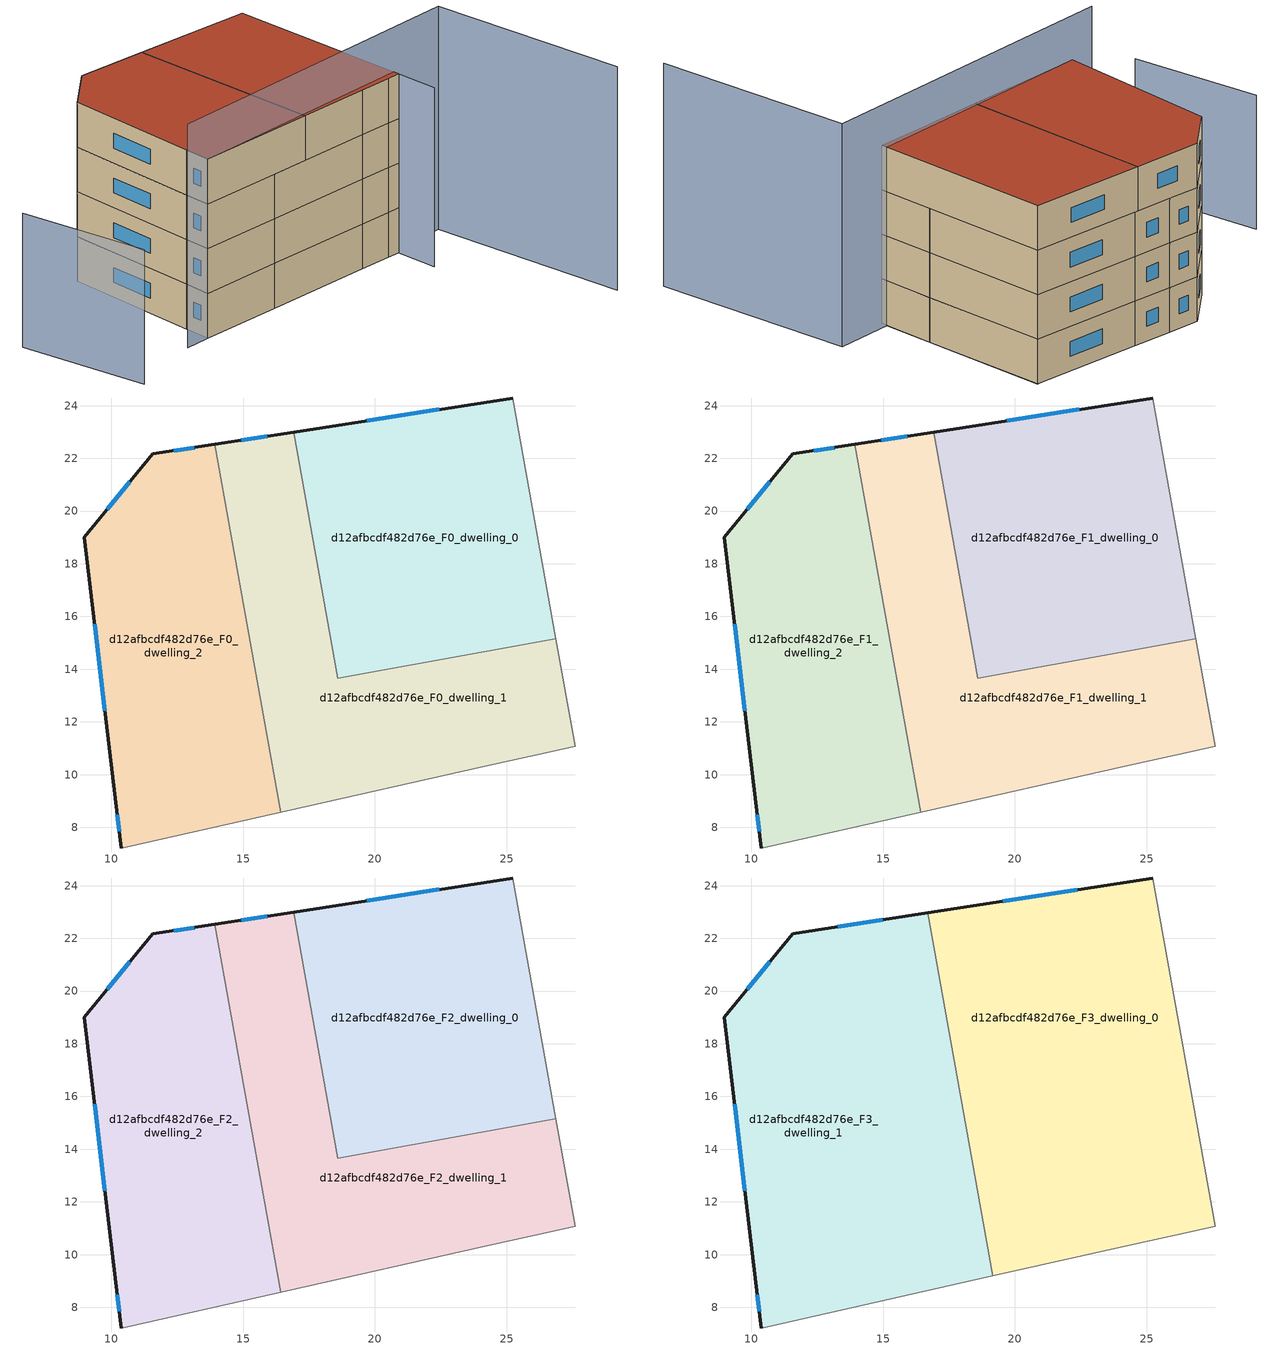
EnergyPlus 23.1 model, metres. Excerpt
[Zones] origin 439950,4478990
d12afbcdf482d76e_F0_dwelling_0
 floor ground (EU_floor_Construction): 25.22,24.29 26.87,15.16 18.59,13.67 16.91,23 z0
 wall outside (EU_wall_Construction): 25.22,24.29 16.91,23 z0:3
 wall adiabatic (EU_wall_Construction): 26.87,15.16 25.22,24.29 z0:3
 wall to d12afbcdf482d76e_F0_dwelling_1 (EU_wall_Construction): 16.91,23 18.59,13.67 26.87,15.16 z0:3
 window (EU_Window_Construction): 22.44,23.86 19.69,23.43 z1:2
d12afbcdf482d76e_F0_dwelling_1
 floor ground (EU_floor_Construction): 26.87,15.16 27.6,11.07 26.67,10.87 24.33,10.36 16.43,8.58 13.92,22.53 16.91,23 18.59,13.67 z0
 wall outside (EU_wall_Construction): 16.91,23 13.92,22.53 z0:3
 wall adiabatic (EU_wall_Construction): 16.43,8.58 24.33,10.36 26.67,10.87 27.6,11.07 26.87,15.16 z0:3
 wall to d12afbcdf482d76e_F0_dwelling_2 (EU_wall_Construction): 13.92,22.53 16.43,8.58 z0:3
 window (EU_Window_Construction): 15.91,22.84 14.92,22.69 z1:2
d12afbcdf482d76e_F0_dwelling_2
 floor ground (EU_floor_Construction): 13.92,22.53 16.43,8.58 10.37,7.21 10.14,9.1 8.97,19.01 11.57,22.17 z0
 wall outside (EU_wall_Construction): 13.92,22.53 11.57,22.17 8.97,19.01 10.14,9.1 10.37,7.21 z0:3
 wall adiabatic (EU_wall_Construction): 10.37,7.21 16.43,8.58 z0:3
 window (EU_Window_Construction): 13.13,22.41 12.36,22.29 / 10.22,8.47 10.3,7.85 / 9.36,15.7 9.75,12.42 / 10.7,21.11 9.84,20.07 z1:2
d12afbcdf482d76e_F1_dwelling_0
 floor to d12afbcdf482d76e_F0_dwelling_0 (EU_floor_Construction): 25.22,24.29 26.87,15.16 18.59,13.67 16.91,23 z3
 wall outside (EU_wall_Construction): 25.22,24.29 16.91,23 z3:6
 wall adiabatic (EU_wall_Construction): 26.87,15.16 25.22,24.29 z3:6
 wall to d12afbcdf482d76e_F1_dwelling_1 (EU_wall_Construction): 16.91,23 18.59,13.67 26.87,15.16 z3:6
 window (EU_Window_Construction): 22.44,23.86 19.69,23.43 z4:5
d12afbcdf482d76e_F1_dwelling_1
 floor to d12afbcdf482d76e_F0_dwelling_1 (EU_floor_Construction): 26.87,15.16 27.6,11.07 26.67,10.87 24.33,10.36 16.43,8.58 13.92,22.53 16.91,23 18.59,13.67 z3
 wall outside (EU_wall_Construction): 16.91,23 13.92,22.53 z3:6
 wall adiabatic (EU_wall_Construction): 16.43,8.58 24.33,10.36 26.67,10.87 27.6,11.07 26.87,15.16 z3:6
 wall to d12afbcdf482d76e_F1_dwelling_2 (EU_wall_Construction): 13.92,22.53 16.43,8.58 z3:6
 window (EU_Window_Construction): 15.91,22.84 14.92,22.69 z4:5
d12afbcdf482d76e_F1_dwelling_2
 floor to d12afbcdf482d76e_F0_dwelling_2 (EU_floor_Construction): 13.92,22.53 16.43,8.58 10.37,7.21 10.14,9.1 8.97,19.01 11.57,22.17 z3
 wall outside (EU_wall_Construction): 13.92,22.53 11.57,22.17 8.97,19.01 10.14,9.1 10.37,7.21 z3:6
 wall adiabatic (EU_wall_Construction): 10.37,7.21 16.43,8.58 z3:6
 window (EU_Window_Construction): 13.13,22.41 12.36,22.29 / 10.22,8.47 10.3,7.85 / 9.36,15.7 9.75,12.42 / 10.7,21.11 9.84,20.07 z4:5
d12afbcdf482d76e_F2_dwelling_0
 floor to d12afbcdf482d76e_F1_dwelling_0 (EU_floor_Construction): 25.22,24.29 26.87,15.16 18.59,13.67 16.91,23 z6
 wall outside (EU_wall_Construction): 25.22,24.29 16.91,23 z6:9
 wall adiabatic (EU_wall_Construction): 26.87,15.16 25.22,24.29 z6:9
 wall to d12afbcdf482d76e_F2_dwelling_1 (EU_wall_Construction): 16.91,23 18.59,13.67 26.87,15.16 z6:9
 window (EU_Window_Construction): 22.44,23.86 19.69,23.43 z7:8
d12afbcdf482d76e_F2_dwelling_1
 floor to d12afbcdf482d76e_F1_dwelling_1 (EU_floor_Construction): 26.87,15.16 27.6,11.07 26.67,10.87 24.33,10.36 16.43,8.58 13.92,22.53 16.91,23 18.59,13.67 z6
 wall outside (EU_wall_Construction): 16.91,23 13.92,22.53 z6:9
 wall adiabatic (EU_wall_Construction): 16.43,8.58 24.33,10.36 26.67,10.87 27.6,11.07 26.87,15.16 z6:9
 wall to d12afbcdf482d76e_F2_dwelling_2 (EU_wall_Construction): 13.92,22.53 16.43,8.58 z6:9
 window (EU_Window_Construction): 15.91,22.84 14.92,22.69 z7:8
d12afbcdf482d76e_F2_dwelling_2
 floor to d12afbcdf482d76e_F1_dwelling_2 (EU_floor_Construction): 13.92,22.53 16.43,8.58 10.37,7.21 10.14,9.1 8.97,19.01 11.57,22.17 z6
 wall outside (EU_wall_Construction): 13.92,22.53 11.57,22.17 8.97,19.01 10.14,9.1 10.37,7.21 z6:9
 wall adiabatic (EU_wall_Construction): 10.37,7.21 16.43,8.58 z6:9
 window (EU_Window_Construction): 13.13,22.41 12.36,22.29 / 10.22,8.47 10.3,7.85 / 9.36,15.7 9.75,12.42 / 10.7,21.11 9.84,20.07 z7:8
d12afbcdf482d76e_F3_dwelling_0
 floor to d12afbcdf482d76e_F2_dwelling_0 (EU_floor_Construction): 25.22,24.29 26.87,15.16 18.59,13.67 16.91,23 z9
 floor to d12afbcdf482d76e_F2_dwelling_1 (EU_floor_Construction): 26.87,15.16 27.6,11.07 26.67,10.87 24.33,10.35 19.16,9.19 16.69,22.96 16.91,23 18.59,13.67 z9
 wall outside (EU_wall_Construction): 25.22,24.29 16.69,22.96 z9:12
 wall adiabatic (EU_wall_Construction): 19.16,9.19 24.33,10.36 26.67,10.87 27.6,11.07 25.22,24.29 z9:12
 wall to d12afbcdf482d76e_F3_dwelling_1 (EU_wall_Construction): 16.69,22.96 19.17,9.19 z9:12
 window (EU_Window_Construction): 22.37,23.85 19.54,23.41 z10:11
 roof outside (EU_roof_Construction): 27.6,11.07 25.22,24.29 16.69,22.96 19.16,9.19 24.33,10.36 26.67,10.87 z12
d12afbcdf482d76e_F3_dwelling_1
 floor to d12afbcdf482d76e_F2_dwelling_1 (EU_floor_Construction): 16.69,22.96 19.16,9.19 16.43,8.58 13.92,22.53 z9
 floor to d12afbcdf482d76e_F2_dwelling_2 (EU_floor_Construction): 13.92,22.53 16.43,8.58 10.37,7.21 10.14,9.1 8.97,19.01 11.57,22.17 z9
 wall outside (EU_wall_Construction): 16.69,22.96 11.57,22.17 8.97,19.01 10.14,9.1 10.37,7.21 z9:12
 wall adiabatic (EU_wall_Construction): 10.37,7.21 19.16,9.19 z9:12
 window (EU_Window_Construction): 10.7,21.11 9.84,20.07 / 14.98,22.7 13.28,22.43 / 10.22,8.47 10.3,7.85 / 9.36,15.7 9.75,12.42 z10:11
 roof outside (EU_roof_Construction): 19.16,9.19 16.69,22.96 11.57,22.17 8.97,19.01 10.14,9.1 10.37,7.21 z12
shading: 8.55,6.76 31.66,12.56 / 31.66,12.56 35.18,-1.45 z0:15; 28.14,8.05 25.22,24.29 z0:12; 0.32,12.72 3.11,3.76 z0:9
[Building]
EU S2 Campaign: North Axis=0; Terrain=City; Solar Distribution=FullExterior
[Site:Location]
Madrid: Latitude=40.5; Longitude=-3.5; Time Zone=1; Elevation=609
[SizingPeriod:WeatherFileDays]
AnnualSizingPeriod: Begin Month=1; Begin Day of Month=1; End Month=12; End Day of Month=31; Day of Week for Start Day=Monday; Use Weather File Daylight Saving Period=No; Use Weather File Rain and Snow Indicators=No
[MATERIAL]
EU_InternalMass_Material: Roughness=MediumRough; Thickness=0.1; Conductivity=1; Density=1800; Specific Heat=900; Thermal Absorptance=0.9; Solar Absorptance=0.7; Visible Absorptance=0.7
[MATERIAL:NOMASS] Roughness=MediumRough; Thermal Absorptance=0.9; Solar Absorptance=0.7; Visible Absorptance=0.7
Name | Thermal Resistance
EU_wall_NoMass | 0.459673
EU_roof_NoMass | 0.495815
EU_floor_NoMass | 0.788942
[WINDOWMATERIAL:SIMPLEGLAZINGSYSTEM]
EU_Window_SimpleGlazing: UFactor=4.26103; Solar Heat Gain Coefficient=0.85; Visible Transmittance=0.85
[CONSTRUCTION]
EU_wall_Construction: EU_wall_NoMass
EU_roof_Construction: EU_roof_NoMass
EU_floor_Construction: EU_floor_NoMass
EU_InternalMass_Construction: EU_InternalMass_Material
EU_Window_Construction: EU_Window_SimpleGlazing
[ZONE] Type=1; Multiplier=1; Ceiling Height=autocalculate; Floor Area=autocalculate; Part of Total Floor Area=Yes
Name | Volume
d12afbcdf482d76e_F0_dwelling_0; d12afbcdf482d76e_F1_dwelling_0; d12afbcdf482d76e_F2_dwelling_0 | 236.721
d12afbcdf482d76e_F3_dwelling_0 | 355.079
d12afbcdf482d76e_F0_dwelling_1 | 236.723
d12afbcdf482d76e_F1_dwelling_1; d12afbcdf482d76e_F2_dwelling_1 | 236.724
d12afbcdf482d76e_F3_dwelling_1 | 355.083
d12afbcdf482d76e_F0_dwelling_2; d12afbcdf482d76e_F1_dwelling_2; d12afbcdf482d76e_F2_dwelling_2 | 236.737
[INTERNALMASS] Construction=EU_InternalMass_Construction
Name | Zone or ZoneList | Surface Area
d12afbcdf482d76e_F0_dwelling_0_EU_InternalMass | d12afbcdf482d76e_F0_dwelling_0 | 78.9066
d12afbcdf482d76e_F0_dwelling_1_EU_InternalMass | d12afbcdf482d76e_F0_dwelling_1 | 78.9079
d12afbcdf482d76e_F0_dwelling_2_EU_InternalMass | d12afbcdf482d76e_F0_dwelling_2 | 78.9138
d12afbcdf482d76e_F1_dwelling_0_EU_InternalMass | d12afbcdf482d76e_F1_dwelling_0 | 78.9066
d12afbcdf482d76e_F1_dwelling_1_EU_InternalMass | d12afbcdf482d76e_F1_dwelling_1 | 78.9079
d12afbcdf482d76e_F1_dwelling_2_EU_InternalMass | d12afbcdf482d76e_F1_dwelling_2 | 78.9138
d12afbcdf482d76e_F2_dwelling_0_EU_InternalMass | d12afbcdf482d76e_F2_dwelling_0 | 78.9066
d12afbcdf482d76e_F2_dwelling_1_EU_InternalMass | d12afbcdf482d76e_F2_dwelling_1 | 78.9079
d12afbcdf482d76e_F2_dwelling_2_EU_InternalMass | d12afbcdf482d76e_F2_dwelling_2 | 78.9138
d12afbcdf482d76e_F3_dwelling_0_EU_InternalMass | d12afbcdf482d76e_F3_dwelling_0 | 118.362
d12afbcdf482d76e_F3_dwelling_1_EU_InternalMass | d12afbcdf482d76e_F3_dwelling_1 | 118.361
[OTHEREQUIPMENT] Fuel Type=Electricity; Design Level Calculation Method=Watts/Area; Power per Zone Floor Area=1; Fraction Latent=0; Fraction Radiant=0; Fraction Lost=0; Carbon Dioxide Generation Rate=0; EndUse Subcategory=EU_Step8_InternalGains
Name | Zone or ZoneList or Space or SpaceList | Schedule
EU_Step8_InternalGain_d12afbcdf482d76e_F0_dwelling_0_f000 | d12afbcdf482d76e_F0_dwelling_0 | EU_Step8_GainSchedule_d12afbcdf482d76e_F0_dwelling_0_f000
EU_Step8_InternalGain_d12afbcdf482d76e_F0_dwelling_1_f000 | d12afbcdf482d76e_F0_dwelling_1 | EU_Step8_GainSchedule_d12afbcdf482d76e_F0_dwelling_1_f000
EU_Step8_InternalGain_d12afbcdf482d76e_F0_dwelling_2_f000 | d12afbcdf482d76e_F0_dwelling_2 | EU_Step8_GainSchedule_d12afbcdf482d76e_F0_dwelling_2_f000
EU_Step8_InternalGain_d12afbcdf482d76e_F1_dwelling_0_f000 | d12afbcdf482d76e_F1_dwelling_0 | EU_Step8_GainSchedule_d12afbcdf482d76e_F1_dwelling_0_f000
EU_Step8_InternalGain_d12afbcdf482d76e_F1_dwelling_1_f000 | d12afbcdf482d76e_F1_dwelling_1 | EU_Step8_GainSchedule_d12afbcdf482d76e_F1_dwelling_1_f000
EU_Step8_InternalGain_d12afbcdf482d76e_F1_dwelling_2_f000 | d12afbcdf482d76e_F1_dwelling_2 | EU_Step8_GainSchedule_d12afbcdf482d76e_F1_dwelling_2_f000
EU_Step8_InternalGain_d12afbcdf482d76e_F2_dwelling_0_f000 | d12afbcdf482d76e_F2_dwelling_0 | EU_Step8_GainSchedule_d12afbcdf482d76e_F2_dwelling_0_f000
EU_Step8_InternalGain_d12afbcdf482d76e_F2_dwelling_1_f000 | d12afbcdf482d76e_F2_dwelling_1 | EU_Step8_GainSchedule_d12afbcdf482d76e_F2_dwelling_1_f000
EU_Step8_InternalGain_d12afbcdf482d76e_F2_dwelling_2_f000 | d12afbcdf482d76e_F2_dwelling_2 | EU_Step8_GainSchedule_d12afbcdf482d76e_F2_dwelling_2_f000
EU_Step8_InternalGain_d12afbcdf482d76e_F3_dwelling_0_f000 | d12afbcdf482d76e_F3_dwelling_0 | EU_Step8_GainSchedule_d12afbcdf482d76e_F3_dwelling_0_f000
EU_Step8_InternalGain_d12afbcdf482d76e_F3_dwelling_1_f000 | d12afbcdf482d76e_F3_dwelling_1 | EU_Step8_GainSchedule_d12afbcdf482d76e_F3_dwelling_1_f000
[ZONEVENTILATION:DESIGNFLOWRATE] Schedule=EU_AlwaysOn; Design Flow Rate Calculation Method=AirChanges/Hour; Air Changes per Hour=0.719161; Ventilation Type=Natural; Fan Pressure Rise=0; Fan Total Efficiency=1; Constant Term Coefficient=1; Temperature Term Coefficient=0; Velocity Term Coefficient=0; Velocity Squared Term Coefficient=0; Minimum Indoor Temperature=-100; Maximum Indoor Temperature=100; Delta Temperature=-100; Minimum Outdoor Temperature=-100; Maximum Outdoor Temperature=100; Maximum Wind Speed=40
Name | Zone or ZoneList or Space or SpaceList
EU_ConstantAir_d12afbcdf482d76e_F0_dwelling_0 | d12afbcdf482d76e_F0_dwelling_0
EU_ConstantAir_d12afbcdf482d76e_F0_dwelling_1 | d12afbcdf482d76e_F0_dwelling_1
EU_ConstantAir_d12afbcdf482d76e_F0_dwelling_2 | d12afbcdf482d76e_F0_dwelling_2
EU_ConstantAir_d12afbcdf482d76e_F1_dwelling_0 | d12afbcdf482d76e_F1_dwelling_0
EU_ConstantAir_d12afbcdf482d76e_F1_dwelling_1 | d12afbcdf482d76e_F1_dwelling_1
EU_ConstantAir_d12afbcdf482d76e_F1_dwelling_2 | d12afbcdf482d76e_F1_dwelling_2
EU_ConstantAir_d12afbcdf482d76e_F2_dwelling_0 | d12afbcdf482d76e_F2_dwelling_0
EU_ConstantAir_d12afbcdf482d76e_F2_dwelling_1 | d12afbcdf482d76e_F2_dwelling_1
EU_ConstantAir_d12afbcdf482d76e_F2_dwelling_2 | d12afbcdf482d76e_F2_dwelling_2
EU_ConstantAir_d12afbcdf482d76e_F3_dwelling_0 | d12afbcdf482d76e_F3_dwelling_0
EU_ConstantAir_d12afbcdf482d76e_F3_dwelling_1 | d12afbcdf482d76e_F3_dwelling_1
[HVACTEMPLATE:THERMOSTAT] Constant Heating Setpoint=20; Constant Cooling Setpoint=50
EU_HeatOnly_d12afbcdf482d76e_F0_dwelling_0; EU_HeatOnly_d12afbcdf482d76e_F0_dwelling_1; EU_HeatOnly_d12afbcdf482d76e_F0_dwelling_2; EU_HeatOnly_d12afbcdf482d76e_F1_dwelling_0; EU_HeatOnly_d12afbcdf482d76e_F1_dwelling_1; EU_HeatOnly_d12afbcdf482d76e_F1_dwelling_2; EU_HeatOnly_d12afbcdf482d76e_F2_dwelling_0; EU_HeatOnly_d12afbcdf482d76e_F2_dwelling_1; EU_HeatOnly_d12afbcdf482d76e_F2_dwelling_2; EU_HeatOnly_d12afbcdf482d76e_F3_dwelling_0; EU_HeatOnly_d12afbcdf482d76e_F3_dwelling_1
[HVACTEMPLATE:ZONE:IDEALLOADSAIRSYSTEM] System Availability Schedule=EU_AlwaysOn; Maximum Heating Supply Air Temperature=50; Minimum Cooling Supply Air Temperature=13; Maximum Heating Supply Air Humidity Ratio=0.0156; Minimum Cooling Supply Air Humidity Ratio=0.0077; Heating Limit=NoLimit; Cooling Limit=NoLimit; Heating Availability Schedule=EU_AlwaysOn; Cooling Availability Schedule=EU_CoolingOff; Dehumidification Control Type=ConstantSensibleHeatRatio; Cooling Sensible Heat Ratio=0.7; Dehumidification Setpoint=60; Humidification Control Type=None; Humidification Setpoint=30; Outdoor Air Method=None; Outdoor Air Flow Rate per Person=0.00944; Outdoor Air Flow Rate per Zone Floor Area=0; Outdoor Air Flow Rate per Zone=0; Demand Controlled Ventilation Type=None; Outdoor Air Economizer Type=NoEconomizer; Heat Recovery Type=None; Sensible Heat Recovery Effectiveness=0.7; Latent Heat Recovery Effectiveness=0.65
Name | Template Thermostat
d12afbcdf482d76e_F0_dwelling_0 | EU_HeatOnly_d12afbcdf482d76e_F0_dwelling_0
d12afbcdf482d76e_F0_dwelling_1 | EU_HeatOnly_d12afbcdf482d76e_F0_dwelling_1
d12afbcdf482d76e_F0_dwelling_2 | EU_HeatOnly_d12afbcdf482d76e_F0_dwelling_2
d12afbcdf482d76e_F1_dwelling_0 | EU_HeatOnly_d12afbcdf482d76e_F1_dwelling_0
d12afbcdf482d76e_F1_dwelling_1 | EU_HeatOnly_d12afbcdf482d76e_F1_dwelling_1
d12afbcdf482d76e_F1_dwelling_2 | EU_HeatOnly_d12afbcdf482d76e_F1_dwelling_2
d12afbcdf482d76e_F2_dwelling_0 | EU_HeatOnly_d12afbcdf482d76e_F2_dwelling_0
d12afbcdf482d76e_F2_dwelling_1 | EU_HeatOnly_d12afbcdf482d76e_F2_dwelling_1
d12afbcdf482d76e_F2_dwelling_2 | EU_HeatOnly_d12afbcdf482d76e_F2_dwelling_2
d12afbcdf482d76e_F3_dwelling_0 | EU_HeatOnly_d12afbcdf482d76e_F3_dwelling_0
d12afbcdf482d76e_F3_dwelling_1 | EU_HeatOnly_d12afbcdf482d76e_F3_dwelling_1
[SIZING:ZONE] Zone Cooling Design Supply Air Temperature Input Method=SupplyAirTemperature; Zone Cooling Design Supply Air Temperature=13; Zone Heating Design Supply Air Temperature Input Method=SupplyAirTemperature; Zone Heating Design Supply Air Temperature=50; Zone Cooling Design Supply Air Humidity Ratio=0.008; Zone Heating Design Supply Air Humidity Ratio=0.008; Cooling Design Air Flow Method=DesignDay; Cooling Design Air Flow Rate=0; Cooling Minimum Air Flow per Zone Floor Area=0.000762; Cooling Minimum Air Flow=0; Cooling Minimum Air Flow Fraction=0.2; Heating Design Air Flow Method=DesignDay; Heating Design Air Flow Rate=0; Heating Maximum Air Flow per Zone Floor Area=0.002032; Heating Maximum Air Flow=0.141576; Heating Maximum Air Flow Fraction=0.3; Account for Dedicated Outdoor Air System=No; Dedicated Outdoor Air System Control Strategy=NeutralSupplyAir; Dedicated Outdoor Air Low Setpoint Temperature for Design=autosize; Dedicated Outdoor Air High Setpoint Temperature for Design=autosize; Zone Load Sizing Method=Sensible Load Only No Latent Load; Zone Latent Cooling Design Supply Air Humidity Ratio Input Method=HumidityRatioDifference; Zone Cooling Design Supply Air Humidity Ratio Difference=0.005; Zone Latent Heating Design Supply Air Humidity Ratio Input Method=HumidityRatioDifference; Zone Humidification Design Supply Air Humidity Ratio Difference=0.005
d12afbcdf482d76e_F0_dwelling_0; d12afbcdf482d76e_F0_dwelling_1; d12afbcdf482d76e_F0_dwelling_2; d12afbcdf482d76e_F1_dwelling_0; d12afbcdf482d76e_F1_dwelling_1; d12afbcdf482d76e_F1_dwelling_2; d12afbcdf482d76e_F2_dwelling_0; d12afbcdf482d76e_F2_dwelling_1; d12afbcdf482d76e_F2_dwelling_2; d12afbcdf482d76e_F3_dwelling_0; d12afbcdf482d76e_F3_dwelling_1
[SCHEDULE:CONSTANT]
Name | Hourly Value
EU_AlwaysOn | 1
EU_CoolingOff | 0
[SCHEDULE:FILE] Column Number=1; Rows to Skip at Top=0; Number of Hours of Data=8760; Column Separator=Comma; Interpolate to Timestep=No; Minutes per Item=60; Adjust Schedule for Daylight Savings=Yes
Name | File
EU_Step8_GainSchedule_d12afbcdf482d76e_F0_dwelling_0_f000 | ../../schedules/d12afbcdf482d76e/d12afbcdf482d76e_F0_dwelling_0_f000_gain.csv
EU_Step8_GainSchedule_d12afbcdf482d76e_F0_dwelling_1_f000 | ../../schedules/d12afbcdf482d76e/d12afbcdf482d76e_F0_dwelling_1_f000_gain.csv
EU_Step8_GainSchedule_d12afbcdf482d76e_F0_dwelling_2_f000 | ../../schedules/d12afbcdf482d76e/d12afbcdf482d76e_F0_dwelling_2_f000_gain.csv
EU_Step8_GainSchedule_d12afbcdf482d76e_F1_dwelling_0_f000 | ../../schedules/d12afbcdf482d76e/d12afbcdf482d76e_F1_dwelling_0_f000_gain.csv
EU_Step8_GainSchedule_d12afbcdf482d76e_F1_dwelling_1_f000 | ../../schedules/d12afbcdf482d76e/d12afbcdf482d76e_F1_dwelling_1_f000_gain.csv
EU_Step8_GainSchedule_d12afbcdf482d76e_F1_dwelling_2_f000 | ../../schedules/d12afbcdf482d76e/d12afbcdf482d76e_F1_dwelling_2_f000_gain.csv
EU_Step8_GainSchedule_d12afbcdf482d76e_F2_dwelling_0_f000 | ../../schedules/d12afbcdf482d76e/d12afbcdf482d76e_F2_dwelling_0_f000_gain.csv
EU_Step8_GainSchedule_d12afbcdf482d76e_F2_dwelling_1_f000 | ../../schedules/d12afbcdf482d76e/d12afbcdf482d76e_F2_dwelling_1_f000_gain.csv
EU_Step8_GainSchedule_d12afbcdf482d76e_F2_dwelling_2_f000 | ../../schedules/d12afbcdf482d76e/d12afbcdf482d76e_F2_dwelling_2_f000_gain.csv
EU_Step8_GainSchedule_d12afbcdf482d76e_F3_dwelling_0_f000 | ../../schedules/d12afbcdf482d76e/d12afbcdf482d76e_F3_dwelling_0_f000_gain.csv
EU_Step8_GainSchedule_d12afbcdf482d76e_F3_dwelling_1_f000 | ../../schedules/d12afbcdf482d76e/d12afbcdf482d76e_F3_dwelling_1_f000_gain.csv
